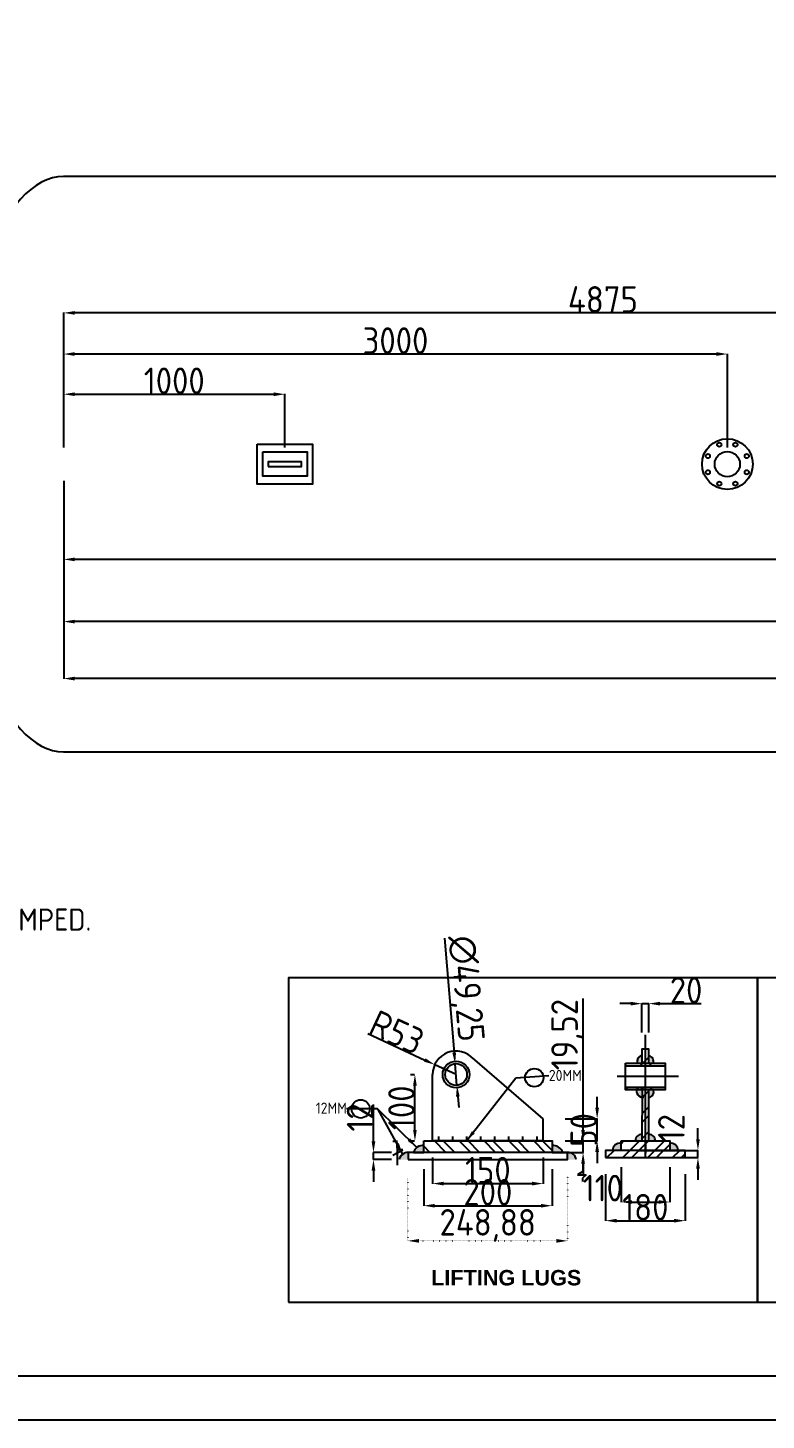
# Model space of a CAD drawing. Header units: inches. Extents: x 24244 to 45259, y -33 to 12215.
# Drawn here: x 28959 to 32296, y -33 to 6257 of the extents above; entities that cross this region are included whole.
import ezdxf

# ---------------------------------------------------------------- set-up
doc = ezdxf.new("R2010")
doc.units = ezdxf.units.IN
doc.header["$LTSCALE"] = 40
doc.header["$MEASUREMENT"] = 0
for name, pattern in [('ACAD_ISO03W100', [30, 12, -18]), ('CENTER', [50.8, 31.75, -6.35, 6.35, -6.35]), ('DOT', [0.25, 0, -0.25])]:
    doc.linetypes.add(name, pattern=pattern)
doc.styles.get("Standard").update_dxf_attribs({"font": 'isocp.shx', "height": 110, "bigfont": '@extfont2.shx'})
doc.dimstyles.new('ISO-25', dxfattribs={"dimtxt": 120, "dimasz": 50, "dimexe": 1.25, "dimexo": 75, "dimtad": 1, "dimtxsty": 'Standard', "dimcen": 0, "dimclrd": 1, "dimclre": 1, "dimclrt": 1, "dimazin": 0, "dimtfac": 1, "dimtmove": 0, "dimatfit": 3, "dimfxl": 1, "dimtfillclr": 1, "dimarcsym": 0})

# ---------------------------------------------------------------- blocks, each defined once
blk = doc.blocks.new('*D3')
at = {"color": 1, "lineweight": -2, "ltscale": 1000, "transparency": 16777216}
for p, q in [((31468.7, 1278.5), (31468.7, 1872.5)), ((31388.4, 1228.5), (31469.9, 1228.5)), ((31468.7, 1176.5), (31468.7, 1228.5)), ((31388.4, 1176.5), (31469.9, 1176.5)), ((31468.7, 1126.5), (31468.7, 1076.5))]:
    blk.add_line(p, q, dxfattribs=at)
at = {"color": 1, "ltscale": 1000, "transparency": 16777216}
for points in [[(31460.3, 1278.5), (31477, 1278.5), (31468.7, 1228.5)], [(31460.3, 1126.5), (31477, 1126.5), (31468.7, 1176.5)]]:
    blk.add_solid(points, dxfattribs=at)
at = {"layer": 'Defpoints', "color": 0, "ltscale": 1000, "transparency": 16777216}
for p in [(31288.4, 1228.5), (31468.7, 1228.5), (31288.4, 1176.5)]:
    blk.add_point(p, dxfattribs=at)
at = {"color": 1, "ltscale": 1000, "transparency": 16777216, "insert": (31399, 1709.1), "char_height": 120, "attachment_point": 5, "rotation": 90}
blk.add_mtext('19,52', dxfattribs=at)
blk = doc.blocks.new('*D12')
at = {"color": 1, "lineweight": -2, "ltscale": 1000, "transparency": 16777216}
for p, q in [((31532.3, 1378.5), (31532.3, 1428.5)), ((31388.4, 1328.5), (31533.5, 1328.5)), ((31532.3, 1228.5), (31532.3, 1328.5)), ((31388.4, 1228.5), (31533.5, 1228.5)), ((31532.3, 1178.5), (31532.3, 1128.5))]:
    blk.add_line(p, q, dxfattribs=at)
at = {"color": 1, "ltscale": 1000, "transparency": 16777216}
for points in [[(31523.9, 1378.5), (31540.6, 1378.5), (31532.3, 1328.5)], [(31523.9, 1178.5), (31540.6, 1178.5), (31532.3, 1228.5)]]:
    blk.add_solid(points, dxfattribs=at)
at = {"layer": 'Defpoints', "color": 0, "ltscale": 1000, "transparency": 16777216}
for p in [(31288.4, 1328.5), (31532.3, 1328.5), (31288.4, 1228.5)]:
    blk.add_point(p, dxfattribs=at)
at = {"color": 1, "ltscale": 1000, "transparency": 16777216, "insert": (31471.6, 1278.5), "char_height": 120, "attachment_point": 5, "rotation": 90}
blk.add_mtext('50', dxfattribs=at)
blk = doc.blocks.new('*D13')
at = {"color": 1, "lineweight": -2, "ltscale": 1000, "transparency": 16777216}
for p, q in [((30688.4, 1528.5), (30707.3, 1528.5)), ((30708.6, 1278.5), (30708.6, 1478.5)), ((30688.4, 1228.5), (30707.3, 1228.5))]:
    blk.add_line(p, q, dxfattribs=at)
at = {"color": 1, "ltscale": 1000, "transparency": 16777216}
for points in [[(30700.2, 1478.5), (30716.9, 1478.5), (30708.6, 1528.5)], [(30700.2, 1278.5), (30716.9, 1278.5), (30708.6, 1228.5)]]:
    blk.add_solid(points, dxfattribs=at)
at = {"layer": 'Defpoints', "color": 0, "ltscale": 1000, "transparency": 16777216}
for p in [(30708.6, 1528.5), (30788.4, 1528.5), (30788.4, 1228.5)]:
    blk.add_point(p, dxfattribs=at)
at = {"color": 1, "ltscale": 1000, "transparency": 16777216, "insert": (30648, 1378.5), "char_height": 120, "attachment_point": 5, "rotation": 90}
blk.add_mtext('100', dxfattribs=at)
blk = doc.blocks.new('*D14')
at = {"color": 1, "lineweight": -2, "ltscale": 1000, "transparency": 16777216}
for p, q in [((30495.1, 1713.8), (30752.9, 1594.2)), ((30894.4, 1528.5), (30798.3, 1573.2))]:
    blk.add_line(p, q, dxfattribs=at)
at = {"color": 1, "ltscale": 1000, "transparency": 16777216}
blk.add_solid([(30756.4, 1601.8), (30749.4, 1586.6), (30798.3, 1573.2)], dxfattribs=at)
at = {"layer": 'Defpoints', "color": 0, "ltscale": 1000, "transparency": 16777216}
for p in [(30798.3, 1573.2), (30894.4, 1528.5)]:
    blk.add_point(p, dxfattribs=at)
at = {"color": 1, "ltscale": 1000, "transparency": 16777216, "insert": (30626.9, 1719.5), "char_height": 120, "attachment_point": 5, "rotation": 335.10709}
blk.add_mtext('R53', dxfattribs=at)
blk = doc.blocks.new('*D15')
at = {"color": 1, "lineweight": -2, "ltscale": 1000, "transparency": 16777216}
for p, q in [((30842.7, 2144.3), (30886.1, 1627.4)), ((30898.6, 1479.5), (30890.3, 1577.6)), ((30902.7, 1429.6), (30906.9, 1379.8))]:
    blk.add_line(p, q, dxfattribs=at)
at = {"color": 1, "ltscale": 1000, "transparency": 16777216}
for points in [[(30894.4, 1628.1), (30877.8, 1626.7), (30890.3, 1577.6)], [(30911, 1430.3), (30894.4, 1428.9), (30898.6, 1479.5)]]:
    blk.add_solid(points, dxfattribs=at)
at = {"layer": 'Defpoints', "color": 0, "ltscale": 1000, "transparency": 16777216}
for p in [(30890.3, 1577.6), (30898.6, 1479.5)]:
    blk.add_point(p, dxfattribs=at)
at = {"color": 1, "ltscale": 1000, "transparency": 16777216, "insert": (30931.7, 1916.6), "char_height": 120, "attachment_point": 5, "rotation": 274.80229}
blk.add_mtext('∅49,25', dxfattribs=at)
blk = doc.blocks.new('*D4')
at = {"color": 1, "lineweight": -2, "ltscale": 0.25, "transparency": 16777216}
for p, q in [((30788.4, 1153.5), (30788.4, 1034.7)), ((31288.4, 1153.5), (31288.4, 1034.7)), ((30838.4, 1036), (31238.4, 1036))]:
    blk.add_line(p, q, dxfattribs=at)
at = {"color": 1, "ltscale": 0.25, "transparency": 16777216}
for points in [[(30838.4, 1044.3), (30838.4, 1027.7), (30788.4, 1036)], [(31238.4, 1044.3), (31238.4, 1027.7), (31288.4, 1036)]]:
    blk.add_solid(points, dxfattribs=at)
at = {"layer": 'Defpoints', "color": 0, "ltscale": 0.25, "transparency": 16777216}
for p in [(30788.4, 1228.5), (31288.4, 1228.5), (31288.4, 1036)]:
    blk.add_point(p, dxfattribs=at)
at = {"color": 1, "ltscale": 0.25, "transparency": 16777216, "insert": (31038.4, 1096.6), "char_height": 120, "attachment_point": 5}
blk.add_mtext('150', dxfattribs=at)
blk = doc.blocks.new('*D16')
at = {"color": 1, "lineweight": -2, "ltscale": 0.25, "transparency": 16777216}
for p, q in [((30748.4, 1101.5), (30748.4, 934.8)), ((31328.4, 1101.5), (31328.4, 934.8)), ((30798.4, 936), (31278.4, 936))]:
    blk.add_line(p, q, dxfattribs=at)
at = {"color": 1, "ltscale": 0.25, "transparency": 16777216}
for points in [[(30798.4, 944.4), (30798.4, 927.7), (30748.4, 936)], [(31278.4, 944.4), (31278.4, 927.7), (31328.4, 936)]]:
    blk.add_solid(points, dxfattribs=at)
at = {"layer": 'Defpoints', "color": 0, "ltscale": 0.25, "transparency": 16777216}
for p in [(30748.4, 1176.5), (31328.4, 1176.5), (31328.4, 936)]:
    blk.add_point(p, dxfattribs=at)
at = {"color": 1, "ltscale": 0.25, "transparency": 16777216, "insert": (31038.4, 996.7), "char_height": 120, "attachment_point": 5}
blk.add_mtext('200', dxfattribs=at)
blk = doc.blocks.new('*D17')
at = {"color": 1, "lineweight": -2, "ltscale": 0.25, "transparency": 16777216}
for p, q in [((31640.2, 1110.7), (31640.2, 951.5)), ((31860.2, 1110.7), (31860.2, 951.5)), ((31690.2, 952.7), (31810.2, 952.7))]:
    blk.add_line(p, q, dxfattribs=at)
at = {"color": 1, "ltscale": 0.25, "transparency": 16777216}
for points in [[(31690.2, 961), (31690.2, 944.4), (31640.2, 952.7)], [(31810.2, 961), (31810.2, 944.4), (31860.2, 952.7)]]:
    blk.add_solid(points, dxfattribs=at)
at = {"layer": 'Defpoints', "color": 0, "ltscale": 0.25, "transparency": 16777216}
for p in [(31640.2, 1185.7), (31860.2, 1185.7), (31860.2, 952.7)]:
    blk.add_point(p, dxfattribs=at)
at = {"color": 1, "ltscale": 0.25, "transparency": 16777216, "insert": (31558.1, 1015.5), "char_height": 120, "attachment_point": 5}
blk.add_mtext('110', dxfattribs=at)
blk = doc.blocks.new('*D18')
at = {"color": 1, "lineweight": -2, "ltscale": 0.25, "transparency": 16777216}
for p, q in [((31570.2, 1078.7), (31570.2, 867.2)), ((31930.2, 1078.7), (31930.2, 867.2)), ((31620.2, 868.4), (31880.2, 868.4))]:
    blk.add_line(p, q, dxfattribs=at)
at = {"color": 1, "ltscale": 0.25, "transparency": 16777216}
for points in [[(31620.2, 876.8), (31620.2, 860.1), (31570.2, 868.4)], [(31880.2, 876.8), (31880.2, 860.1), (31930.2, 868.4)]]:
    blk.add_solid(points, dxfattribs=at)
at = {"layer": 'Defpoints', "color": 0, "ltscale": 0.25, "transparency": 16777216}
for p in [(31570.2, 1153.7), (31930.2, 1153.7), (31930.2, 868.4)]:
    blk.add_point(p, dxfattribs=at)
at = {"color": 1, "ltscale": 0.25, "transparency": 16777216, "insert": (31750.2, 929.1), "char_height": 120, "attachment_point": 5}
blk.add_mtext('180', dxfattribs=at)
blk = doc.blocks.new('*D5')
at = {"color": 1, "lineweight": -2, "ltscale": 0.25, "transparency": 16777216}
for p, q in [((31987.9, 1235.7), (31987.9, 1285.7)), ((31715.2, 1185.7), (31989.2, 1185.7)), ((31722.2, 1153.7), (31989.2, 1153.7)), ((31987.9, 1153.7), (31987.9, 1185.7)), ((31987.9, 1103.7), (31987.9, 1053.7))]:
    blk.add_line(p, q, dxfattribs=at)
at = {"color": 1, "ltscale": 0.25, "transparency": 16777216}
for points in [[(31979.6, 1235.7), (31996.3, 1235.7), (31987.9, 1185.7)], [(31979.6, 1103.7), (31996.3, 1103.7), (31987.9, 1153.7)]]:
    blk.add_solid(points, dxfattribs=at)
at = {"layer": 'Defpoints', "color": 0, "ltscale": 0.25, "transparency": 16777216}
for p in [(31640.2, 1185.7), (31647.2, 1153.7), (31987.9, 1185.7)]:
    blk.add_point(p, dxfattribs=at)
at = {"color": 1, "ltscale": 0.25, "transparency": 16777216, "insert": (31867.8, 1286.5), "char_height": 120, "attachment_point": 5, "rotation": 90}
blk.add_mtext('12', dxfattribs=at)
blk = doc.blocks.new('*D23')
at = {"color": 1, "lineweight": -2, "ltscale": 0.01, "transparency": 16777216}
for p, q in [((30521.2, 1226.5), (30521.2, 1392.9)), ((30603.4, 1176.5), (30519.9, 1176.5)), ((30603.4, 1144.5), (30519.9, 1144.5)), ((30521.2, 1144.5), (30521.2, 1176.5)), ((30521.2, 1094.5), (30521.2, 1044.5))]:
    blk.add_line(p, q, dxfattribs=at)
at = {"color": 1, "ltscale": 0.01, "transparency": 16777216}
for points in [[(30512.9, 1226.5), (30529.5, 1226.5), (30521.2, 1176.5)], [(30512.9, 1094.5), (30529.5, 1094.5), (30521.2, 1144.5)]]:
    blk.add_solid(points, dxfattribs=at)
at = {"layer": 'Defpoints', "color": 0, "ltscale": 0.01, "transparency": 16777216}
for p in [(30521.2, 1176.5), (30678.4, 1176.5), (30678.4, 1144.5)]:
    blk.add_point(p, dxfattribs=at)
at = {"color": 1, "ltscale": 0.01, "transparency": 16777216, "insert": (30460.6, 1334.7), "char_height": 120, "attachment_point": 5, "rotation": 90}
blk.add_mtext('12', dxfattribs=at)
blk = doc.blocks.new('*D24')
at = {"color": 1, "lineweight": -2, "ltscale": 0.01, "transparency": 16777216}
for p, q in [((31684.2, 1849), (31634.2, 1849)), ((31734.2, 1718.5), (31734.2, 1850.2)), ((31734.2, 1849), (31766.2, 1849)), ((31766.2, 1718.5), (31766.2, 1850.2)), ((31816.2, 1849), (32002.6, 1849))]:
    blk.add_line(p, q, dxfattribs=at)
at = {"color": 1, "ltscale": 0.01, "transparency": 16777216}
for points in [[(31684.2, 1857.3), (31684.2, 1840.7), (31734.2, 1849)], [(31816.2, 1857.3), (31816.2, 1840.7), (31766.2, 1849)]]:
    blk.add_solid(points, dxfattribs=at)
at = {"layer": 'Defpoints', "color": 0, "ltscale": 0.01, "transparency": 16777216}
for p in [(31766.2, 1849), (31734.2, 1643.5), (31766.2, 1643.5)]:
    blk.add_point(p, dxfattribs=at)
at = {"color": 1, "ltscale": 0.01, "transparency": 16777216, "insert": (31934.4, 1909.6), "char_height": 120, "attachment_point": 5}
blk.add_mtext('20', dxfattribs=at)
blk = doc.blocks.new('*D8')
at = {"color": 1, "linetype": 'DOT', "lineweight": -2, "ltscale": 0.25, "transparency": 16777216}
for p, q in [((31398.4, 1069.5), (31398.4, 776)), ((30676.8, 1061), (30676.8, 776)), ((30726.8, 777.2), (31348.4, 777.2))]:
    blk.add_line(p, q, dxfattribs=at)
at = {"color": 1, "linetype": 'DOT', "ltscale": 0.25, "transparency": 16777216}
for points in [[(30726.8, 785.6), (30726.8, 768.9), (30676.8, 777.2)], [(31348.4, 785.6), (31348.4, 768.9), (31398.4, 777.2)]]:
    blk.add_solid(points, dxfattribs=at)
at = {"layer": 'Defpoints', "color": 0, "linetype": 'DOT', "ltscale": 0.25, "transparency": 16777216}
for p in [(30676.8, 1136), (31398.4, 1144.5), (31398.4, 777.2)]:
    blk.add_point(p, dxfattribs=at)
at = {"color": 1, "linetype": 'DOT', "ltscale": 0.25, "transparency": 16777216, "insert": (31037.6, 846.9), "char_height": 120, "attachment_point": 5}
blk.add_mtext('248,88', dxfattribs=at)
blk = doc.blocks.new('*U212')
blk.add_circle((0, 0), 9.55)
blk = doc.blocks.new('*U213')
at = {"color": 0, "linetype": 'ByBlock', "lineweight": -2, "transparency": 16777216}
for p, rotation in [((29709.1, 5150.1), 45.00000000000001), ((29843.8, 5150.1), 314.9999999999999), ((29681.2, 5082.8), 90), ((29871.7, 5082.8), 270), ((29709.1, 5015.4), 135), ((29776.4, 4987.5), 180), ((29843.8, 5015.4), 225)]:
    blk.add_blockref('*U212', p, dxfattribs=dict(at, rotation=rotation))
blk.add_blockref('*U212', (29776.4, 5178), dxfattribs=at)
blk = doc.blocks.new('*D223')
at = {"color": 1, "lineweight": -2, "transparency": 16777216}
for p, q in [((29120.8, 4361.2), (29120.8, 4603.3)), ((29170.8, 4602.1), (30070.8, 4602.1)), ((30120.8, 4361.2), (30120.8, 4603.3))]:
    blk.add_line(p, q, dxfattribs=at)
at = {"color": 1, "transparency": 16777216}
for points in [[(29170.8, 4610.4), (29170.8, 4593.7), (29120.8, 4602.1)], [(30070.8, 4610.4), (30070.8, 4593.7), (30120.8, 4602.1)]]:
    blk.add_solid(points, dxfattribs=at)
at = {"layer": 'Defpoints', "color": 0, "transparency": 16777216}
for p in [(30120.8, 4602.1), (29120.8, 4286.2), (30120.8, 4286.2)]:
    blk.add_point(p, dxfattribs=at)
at = {"color": 1, "transparency": 16777216, "insert": (29620.8, 4662.7), "char_height": 120, "attachment_point": 5}
blk.add_mtext('1000', dxfattribs=at)
blk = doc.blocks.new('*D224')
at = {"color": 1, "lineweight": -2, "transparency": 16777216}
for p, q in [((29120.8, 4361.2), (29120.8, 4785)), ((32070.8, 4783.7), (29170.8, 4783.7)), ((32120.8, 4361.2), (32120.8, 4785))]:
    blk.add_line(p, q, dxfattribs=at)
at = {"color": 1, "transparency": 16777216}
for points in [[(29170.8, 4792.1), (29170.8, 4775.4), (29120.8, 4783.7)], [(32070.8, 4792.1), (32070.8, 4775.4), (32120.8, 4783.7)]]:
    blk.add_solid(points, dxfattribs=at)
at = {"layer": 'Defpoints', "color": 0, "transparency": 16777216}
for p in [(29120.8, 4783.7), (29120.8, 4286.2), (32120.8, 4286.2)]:
    blk.add_point(p, dxfattribs=at)
at = {"color": 1, "transparency": 16777216, "insert": (30620.8, 4844.4), "char_height": 120, "attachment_point": 5}
blk.add_mtext('3000', dxfattribs=at)
blk = doc.blocks.new('*D225')
at = {"color": 1, "lineweight": -2, "transparency": 16777216}
for p, q in [((29120.8, 4361.2), (29120.8, 4970.8)), ((33945.8, 4969.5), (29170.8, 4969.5)), ((33995.8, 4361.2), (33995.8, 4970.8))]:
    blk.add_line(p, q, dxfattribs=at)
at = {"color": 1, "transparency": 16777216}
for points in [[(29170.8, 4977.9), (29170.8, 4961.2), (29120.8, 4969.5)], [(33945.8, 4977.9), (33945.8, 4961.2), (33995.8, 4969.5)]]:
    blk.add_solid(points, dxfattribs=at)
at = {"layer": 'Defpoints', "color": 0, "transparency": 16777216}
for p in [(29120.8, 4969.5), (29120.8, 4286.2), (33995.8, 4286.2)]:
    blk.add_point(p, dxfattribs=at)
at = {"color": 1, "transparency": 16777216, "insert": (31558.3, 5030.2), "char_height": 120, "attachment_point": 5}
blk.add_mtext('4875', dxfattribs=at)
blk = doc.blocks.new('*D226')
at = {"color": 1, "lineweight": -2, "transparency": 16777216}
for p, q in [((29120.8, 4211.2), (29120.8, 3854.7)), ((35995.8, 4211.2), (35995.8, 3854.7)), ((35945.8, 3855.9), (29170.8, 3855.9))]:
    blk.add_line(p, q, dxfattribs=at)
at = {"color": 1, "transparency": 16777216}
for points in [[(29170.8, 3864.2), (29170.8, 3847.6), (29120.8, 3855.9)], [(35945.8, 3864.2), (35945.8, 3847.6), (35995.8, 3855.9)]]:
    blk.add_solid(points, dxfattribs=at)
at = {"layer": 'Defpoints', "color": 0, "transparency": 16777216}
for p in [(29120.8, 4286.2), (35995.8, 4286.2), (29120.8, 3855.9)]:
    blk.add_point(p, dxfattribs=at)
at = {"color": 1, "transparency": 16777216, "insert": (32558.3, 3916.5), "char_height": 120, "attachment_point": 5}
blk.add_mtext('6875', dxfattribs=at)
blk = doc.blocks.new('*D227')
at = {"color": 1, "lineweight": -2, "transparency": 16777216}
for p, q in [((29120.8, 4211.2), (29120.8, 3573.7)), ((36620.8, 4211.2), (36620.8, 3573.7)), ((36570.8, 3575), (29170.8, 3575))]:
    blk.add_line(p, q, dxfattribs=at)
at = {"color": 1, "transparency": 16777216}
for points in [[(29170.8, 3583.3), (29170.8, 3566.6), (29120.8, 3575)], [(36570.8, 3583.3), (36570.8, 3566.6), (36620.8, 3575)]]:
    blk.add_solid(points, dxfattribs=at)
at = {"layer": 'Defpoints', "color": 0, "transparency": 16777216}
for p in [(29120.8, 4286.2), (36620.8, 4286.2), (29120.8, 3575)]:
    blk.add_point(p, dxfattribs=at)
at = {"color": 1, "transparency": 16777216, "insert": (32870.8, 3635.6), "char_height": 120, "attachment_point": 5}
blk.add_mtext('7500', dxfattribs=at)
blk = doc.blocks.new('*D228')
at = {"color": 1, "lineweight": -2, "transparency": 16777216}
for p, q in [((29120.8, 4211.2), (29120.8, 3316.2)), ((38120.8, 4211.2), (38120.8, 3316.2)), ((38070.8, 3317.5), (29170.8, 3317.5))]:
    blk.add_line(p, q, dxfattribs=at)
at = {"color": 1, "transparency": 16777216}
for points in [[(29170.8, 3325.8), (29170.8, 3309.1), (29120.8, 3317.5)], [(38070.8, 3325.8), (38070.8, 3309.1), (38120.8, 3317.5)]]:
    blk.add_solid(points, dxfattribs=at)
at = {"layer": 'Defpoints', "color": 0, "transparency": 16777216}
for p in [(29120.8, 4286.2), (38120.8, 4286.2), (29120.8, 3317.5)]:
    blk.add_point(p, dxfattribs=at)
at = {"color": 1, "transparency": 16777216, "insert": (33620.8, 3378.1), "char_height": 120, "attachment_point": 5}
blk.add_mtext('9000', dxfattribs=at)

msp = doc.modelspace()

# ---------------------------------------------------------------- hatches: boundary and pattern name
at = {"ltscale": 0.2}
h = msp.add_hatch(dxfattribs=at)
h.set_pattern_fill('STEEL', color=256, scale=25, style=0)
h.set_pattern_definition([(45, (29390.7, 427.11), (-56.1266, 56.1266), []), (45, (29390.7, 466.8), (-56.1266, 56.1266), [])])
h.paths.add_polyline_path([(31750.171, 1643.458), (31734.171, 1643.458), (31734.171, 1579.747), (31750.171, 1579.747)])
h.paths.add_polyline_path([(31766.171, 1643.458), (31750.171, 1643.458), (31750.171, 1579.747), (31766.171, 1579.747)])
h.paths.add_polyline_path([(31840.171, 1579.747), (31750.171, 1579.747), (31750.171, 1568.672), (31840.171, 1568.672)])
h.paths.add_polyline_path([(31750.171, 1579.747), (31734.171, 1579.747), (31660.171, 1579.747), (31660.171, 1568.672), (31750.171, 1568.672)])
h.paths.add_polyline_path([(31750.171, 1470.172), (31660.171, 1470.172), (31660.171, 1459.097), (31750.171, 1459.097)])
h.paths.add_polyline_path([(31840.171, 1470.172), (31750.171, 1470.172), (31750.171, 1459.097), (31840.171, 1459.097)])
h.paths.add_polyline_path([(31766.171, 1459.097), (31750.171, 1459.097), (31750.171, 1228.533), (31766.171, 1228.533)])
h.paths.add_polyline_path([(31750.171, 1459.097), (31736.356, 1459.097), (31734.171, 1228.533), (31750.171, 1228.533)])
h.paths.add_polyline_path([(31750.171, 1217.682), (31750.171, 1228.533), (31640.171, 1228.533), (31640.171, 1185.682), (31750.171, 1185.682)])
h.paths.add_polyline_path([(31860.171, 1228.533), (31750.171, 1228.533), (31750.171, 1185.682), (31860.171, 1185.682)])
h.paths.add_polyline_path([(31570.171, 1185.682), (31570.171, 1153.682), (31930.171, 1153.682), (31930.171, 1185.682)])
h = msp.add_hatch(color=256, dxfattribs=at)
h.paths.add_polyline_path([(31714.171, 1579.747), (31734.171, 1579.747), (31734.171, 1612.472, 0.45430529)])
h.paths.add_polyline_path([(31766.171, 1612.472), (31766.171, 1579.747), (31786.171, 1579.747, 0.45430529)])
h.paths.add_polyline_path([(31786.171, 1459.097), (31766.171, 1459.097), (31766.171, 1425.693, 0.50440863)])
h.paths.add_polyline_path([(31766.171, 1258.618), (31766.171, 1228.533), (31794.663, 1228.533, 0.46108592)])
h.paths.add_polyline_path([(31898.429, 1185.682, 0.46297724), (31860.171, 1217.682), (31860.171, 1185.682)])
h = msp.add_hatch(color=256, dxfattribs=at)
h.paths.add_polyline_path([(31736.356, 1459.097), (31711.288, 1459.097, 0.44677807), (31736.038, 1425.528)])
h.paths.add_polyline_path([(31734.171, 1228.533), (31734.456, 1258.602, 0.46426549), (31705.678, 1228.533)])
h.paths.add_polyline_path([(31640.171, 1185.682), (31640.171, 1217.682, 0.46297724), (31601.913, 1185.682)])
at = {"ltscale": 0.25}
h = msp.add_hatch(color=256, dxfattribs=at)
h.paths.add_polyline_path([(31328.435, 1208.485), (31328.435, 1176.485), (31376.806, 1176.485, 0.35397197)])
h.paths.add_polyline_path([(31398.435, 1176.485), (31398.435, 1144.485), (31437.043, 1144.485, 0.4203357)])
h.paths.add_polyline_path([(30748.435, 1208.485, 0.35983858), (30701.958, 1176.485), (30748.435, 1176.485)])
h.paths.add_polyline_path([(30678.435, 1176.485, 0.36508919), (30637.256, 1144.485), (30678.435, 1144.485)])
at = {"ltscale": 1000}
h = msp.add_hatch(dxfattribs=at)
h.set_pattern_fill('STEEL', color=256, scale=25, angle=90, style=0)
h.set_pattern_definition([(135, (29841.9, 427.11), (-56.1266, -56.1266), []), (135, (29802.21, 427.11), (-56.1266, -56.1266), [])])
h.paths.add_polyline_path([(31328.435, 1176.485), (31328.435, 1228.533), (30748.435, 1228.533), (30748.435, 1176.485)])
h = msp.add_hatch(dxfattribs=at)
h.set_pattern_fill('ANSI31', color=256, scale=20, angle=45, style=0)
h.set_pattern_definition([(90, (26942.51, -8311.34), (-63.5, 1e-14), [])])
h.paths.add_polyline_path([(31288.435, 1248.533), (30788.435, 1248.533), (30788.435, 1228.533), (31288.435, 1228.533)])

# ---------------------------------------------------------------- linework, layer by layer
for q in [(29120.79, 2986.187), (38820.79, 2986.187)]:
    msp.add_line((29120.79, 2986.187), q)
at = {"linetype": 'ACAD_ISO03W100', "ltscale": 1000}
for p, q in [((31750.171, 1157.919), (31750.171, 1708.422)), ((31899.897, 1519.422), (31622.53, 1519.422))]:
    msp.add_line(p, q, dxfattribs=at)
at = {"ltscale": 1000}
for p, q in [((31288.435, 1328.533), (30969.389, 1603.486)), ((30788.435, 1228.533), (30788.435, 1528.533)), ((31288.435, 1228.533), (31288.435, 1328.533)), ((30629.96, 1225.834), (30608.053, 1225.834)), ((30629.96, 1170.155), (30628.664, 1222.171)), ((30629.96, 1218.494), (30629.96, 1198.494)), ((31288.435, 1228.533), (30788.435, 1228.533)), ((30608.053, 1163.825), (30654.429, 1188.708)), ((30654.429, 1188.708), (30628.664, 1188.708)), ((30629.96, 1118.815), (30629.96, 1170.155)), ((31467.803, 1144.485), (31467.803, 1091.159)), ((31467.803, 1091.159), (31444.193, 1074.857)), ((31444.193, 1074.857), (31482.84, 1074.857)), ((31482.84, 1074.857), (31466.523, 1061.129)), ((31466.523, 1061.129), (31466.523, 1044.826))]:
    msp.add_line(p, q, dxfattribs=at)
at = {"ltscale": 0.25}
for p, q in [((30949.151, 1556.345), (30949.151, 1556.345)), ((31736.776, 1228.533), (31763.566, 1228.533)), ((30748.435, 1176.485), (30678.435, 1176.485)), ((30701.958, 1176.485), (30748.435, 1176.485)), ((31376.806, 1176.485), (31328.435, 1176.485)), ((31328.435, 1176.485), (31398.435, 1176.485))]:
    msp.add_line(p, q, dxfattribs=at)
at = {"linetype": 'CENTER', "ltscale": 0.25}
msp.add_line((31750.171, 1217.682), (31750.171, 1173.375), dxfattribs=at)
at = {"ltscale": 0.2}
for points in [[(45258.872, -32.751), (24243.895, -32.751), (24243.895, 12214.906), (45258.872, 12214.906)], [(29995.79, 4376.187), (30245.79, 4376.187), (30245.79, 4196.187), (29995.79, 4196.187)], [(30020.79, 4341.187), (30220.79, 4341.187), (30220.79, 4231.187), (30020.79, 4231.187)], [(30045.79, 4276.187), (30195.79, 4276.187), (30195.79, 4296.187), (30045.79, 4296.187)]]:
    msp.add_lwpolyline(points, close=True, dxfattribs=at)
msp.add_lwpolyline([(45086.249, 12016.071), (24471.36, 12016.071), (24444.216, 167.288), (45059.105, 167.288)], close=True)
msp.add_lwpolyline([(38820.79, 5586.187), (29120.79, 5586.187)])
at = {"ltscale": 1000}
for points in [[(30137.587, 500.709), (32256.949, 500.709), (32256.949, 1965.562), (30137.587, 1965.562)], [(32256.949, 500.709), (34673.998, 500.709), (34673.998, 1965.562), (32256.949, 1965.562)], [(31660.171, 1579.747), (31840.171, 1579.747), (31840.171, 1459.097), (31660.171, 1459.097)], [(31660.171, 1568.672), (31840.171, 1568.672), (31840.171, 1470.172), (31660.171, 1470.172)], [(30748.435, 1228.533), (31328.435, 1228.533), (31328.435, 1176.485), (30748.435, 1176.485)]]:
    msp.add_lwpolyline(points, close=True, dxfattribs=at)
at = {"ltscale": 0.25}
for points in [[(31734.171, 1579.747), (31766.171, 1579.747), (31766.171, 1643.458), (31734.171, 1643.458)], [(31734.171, 1228.533), (31766.171, 1228.533), (31766.171, 1459.097), (31736.356, 1459.097)], [(31640.171, 1228.533), (31860.171, 1228.533), (31860.171, 1185.682), (31640.171, 1185.682)], [(30678.435, 1144.485), (31398.435, 1144.485), (31398.435, 1176.485), (30678.435, 1176.485)], [(31570.171, 1153.682), (31930.171, 1153.682), (31930.171, 1185.682), (31570.171, 1185.682)]]:
    msp.add_lwpolyline(points, close=True, dxfattribs=at)
for radius in [114.5, 57.15]:
    msp.add_circle((32120.79, 4286.187), radius)
at = {"ltscale": 1000}
for centre, radius in [((30894.435, 1528.533), 60.325), ((30894.435, 1528.533), 49.25), ((31247.998, 1514.418), 41.287), ((30463.54, 1373.483), 41.287)]:
    msp.add_circle(centre, radius, dxfattribs=at)
for centre, radius, start, end in [((30894.435, 1528.533), 106, 41.8616652, 180), ((30744.55, 1164.376), 44.28, 84.9662582, 164.1290118), ((31332.852, 1162.603), 46.095, 17.5281596, 95.4983041)]:
    msp.add_arc(centre, radius, start, end, dxfattribs=at)
at = {"ltscale": 0.25}
for centre, radius, start, end in [((31738.463, 1589.25), 25.461, 99.7039627, 197.4341603), ((31738.463, 1587.375), 25.461, 99.7039627, 197.4341603), ((31761.879, 1587.375), 25.461, 342.5658397, 80.2960373), ((31738.697, 1453.397), 27.996, 151.1725513, 278.2783179), ((31763.827, 1449.785), 24.206, 275.5561743, 22.6232591), ((31732.769, 1231.411), 27.243, 87.0501703, 186.0652157), ((31767.573, 1231.411), 27.243, 353.9347843, 92.9498297), ((31634.618, 1185.451), 32.705, 80.2242032, 179.5964549), ((31634.618, 1185.451), 32.705, 80.2242032, 179.5964549), ((31865.724, 1185.451), 32.705, 0.4035451, 99.7757968), ((30676.837, 1136.046), 40.471, 87.7371296, 167.9634949), ((31402.07, 1141.58), 35.094, 4.7490217, 95.9440372)]:
    msp.add_arc(centre, radius, start, end, dxfattribs=at)
msp.add_ellipse((29120.79, 4286.187), major_axis=(0, 1300), ratio=0.38461538, start_param=6.28318531, end_param=9.42477796)

# ---------------------------------------------------------------- block references
at = {"rotation": 22.5}
msp.add_blockref('*U213', (6556.068, -11804.646), dxfattribs=at)

# ---------------------------------------------------------------- texts
at = {"lineweight": 9, "insert": (25403.365, 2445.419), "char_height": 100, "width": 4509.3929, "attachment_point": 1}
msp.add_mtext('GENERAL NOTES  :\\P1.^ICODE OF CONSTRUCTION -ASME SEC.VIII-DIV.I-EDD-STAMPED.\\P2.^IMAWP: For Shell side=50 psig  \\P3.^IMDMT=+ 30 F\\P4.^IHydrotest:^IShell side=1.3x50=65 psig \\P^I^I^I^Ifor duration of 1/2 hour. \\P5.^IUW-2 FOR LETHAL SERVICE -  NON LETHAL .\\P6.^IIMPACT TEST Exempted - UG - 22 (F) , UCS. \\P7.^IStress Releif exempted as per ASME STD.\\P8.^IDimension Tollarence as per ASME SEC VIII.\\P9.^IE= 0.60  in Calculation as per ASME STD conditions', dxfattribs=at)
at = {"ltscale": 1000, "char_height": 50}
for s, insert, attachment_point in [('20MM', (31313.995, 1549.73), 1), ('12MM', (30400.984, 1351.92), 9)]:
    msp.add_mtext(s, dxfattribs=dict(at, insert=insert, attachment_point=attachment_point))
at = {"ltscale": 1000, "insert": (30781.919, 645.854), "char_height": 70, "width": 1224.89495, "attachment_point": 1}
msp.add_mtext('{\\f@Arial Unicode MS|b1|i0|c0|p34;LIFTING LUGS}', dxfattribs=at)

# ---------------------------------------------------------------- dimensions: what is measured, and where the dimension line sits
for base, p1, p2, picture, middle in [((29120.79, 4969.529), (33995.79, 4286.187), (29120.79, 4286.187), '*D225', (31558.29, 5030.154)), ((29120.79, 4783.73), (32120.79, 4286.187), (29120.79, 4286.187), '*D224', (30620.79, 4844.355)), ((30120.79, 4602.076), (29120.79, 4286.187), (30120.79, 4286.187), '*D223', (29620.79, 4662.701)), ((29120.79, 3317.466), (38120.79, 4286.187), (29120.79, 4286.187), '*D228', (33620.79, 3378.091))]:
    dim = msp.add_linear_dim(base=base, p1=p1, p2=p2, dimstyle='ISO-25')
    dim.commit()
    dim.dimension.update_dxf_attribs({"geometry": picture, "text_midpoint": middle})
for base, p1, picture, middle in [((29120.79, 3855.91), (35995.79, 4286.187), '*D226', (32558.29, 3855.91)), ((29120.79, 3574.983), (36620.79, 4286.187), '*D227', (32870.79, 3574.983))]:
    dim = msp.add_linear_dim(base=base, p1=p1, p2=(29120.79, 4286.187), dimstyle='ISO-25')
    dim.commit()
    dim.dimension.update_dxf_attribs({"geometry": picture, "text_midpoint": middle, "dimtype": 160})
at = {"ltscale": 1000}
dim = msp.add_diameter_dim_2p(p1=(30898.558, 1479.455), p2=(30890.312, 1577.61), dimstyle='ISO-25', override={"dimlfac": 0.5}, dxfattribs=at)
dim.commit()
dim.dimension.update_dxf_attribs({"geometry": '*D15', "text_midpoint": (30931.716, 1916.586)})
at = {"ltscale": 0.01}
dim = msp.add_linear_dim(base=(31766.171, 1848.991), p1=(31734.171, 1643.458), p2=(31766.171, 1643.458), dimstyle='ISO-25', override={"dimlfac": 0.625}, dxfattribs=at)
dim.commit()
dim.dimension.update_dxf_attribs({"geometry": '*D24', "text_midpoint": (31934.367, 1909.628)})
at = {"ltscale": 1000}
for base, p1, p2, override, picture, middle in [((31468.666, 1228.533), (31288.435, 1176.485), (31288.435, 1228.533), {"dimexo": 100, "dimlfac": 0.375}, '*D3', (31468.666, 1709.11)), ((31532.263, 1328.533), (31288.435, 1228.533), (31288.435, 1328.533), {"dimexo": 100, "dimlfac": 0.5}, '*D12', (31532.263, 1278.533))]:
    dim = msp.add_linear_dim(base=base, p1=p1, p2=p2, angle=90, dimstyle='ISO-25', override=override, dxfattribs=at)
    dim.commit()
    dim.dimension.update_dxf_attribs({"geometry": picture, "text_midpoint": middle, "dimtype": 160})
dim = msp.add_radius_dim(center=(30894.435, 1528.533), mpoint=(30798.283, 1573.15), dimstyle='ISO-25', override={"dimlfac": 0.5}, dxfattribs=at)
dim.commit()
dim.dimension.update_dxf_attribs({"geometry": '*D14', "text_midpoint": (30626.862, 1719.53)})
dim = msp.add_linear_dim(base=(30708.581, 1528.533), p1=(30788.435, 1228.533), p2=(30788.435, 1528.533), angle=90, dimstyle='ISO-25', override={"dimexo": 100, "dimlfac": 0.33333}, dxfattribs=at)
dim.commit()
dim.dimension.update_dxf_attribs({"geometry": '*D13', "text_midpoint": (30647.956, 1378.533)})
at = {"ltscale": 0.01}
dim = msp.add_linear_dim(base=(30521.188, 1176.485), p1=(30678.435, 1144.485), p2=(30678.435, 1176.485), angle=90, dimstyle='ISO-25', override={"dimlfac": 0.375}, dxfattribs=at)
dim.commit()
dim.dimension.update_dxf_attribs({"geometry": '*D23', "text_midpoint": (30460.551, 1334.714)})
at = {"ltscale": 0.25}
dim = msp.add_linear_dim(base=(31987.94, 1185.682), p1=(31647.212, 1153.682), p2=(31640.171, 1185.682), angle=90, dimstyle='ISO-25', override={"dimlfac": 0.375, "dimtmove": 1}, dxfattribs=at)
dim.commit()
dim.dimension.update_dxf_attribs({"geometry": '*D5', "text_midpoint": (31928.392, 1286.524), "dimtype": 160})
for base, p1, p2, override, picture, middle in [((31288.435, 1035.997), (30788.435, 1228.533), (31288.435, 1228.533), {"dimlfac": 0.3}, '*D4', (31038.435, 1096.622)), ((31328.435, 936.044), (30748.435, 1176.485), (31328.435, 1176.485), {"dimdec": 0, "dimlfac": 0.3449}, '*D16', (31038.435, 996.681)), ((31930.171, 868.431), (31570.171, 1153.682), (31930.171, 1153.682), {"dimlfac": 0.5}, '*D18', (31750.171, 929.056))]:
    dim = msp.add_linear_dim(base=base, p1=p1, p2=p2, dimstyle='ISO-25', override=override, dxfattribs=at)
    dim.commit()
    dim.dimension.update_dxf_attribs({"geometry": picture, "text_midpoint": middle})
at = {"linetype": 'DOT', "ltscale": 0.25}
dim = msp.add_linear_dim(base=(31398.435, 777.249), p1=(30676.837, 1136.046), p2=(31398.435, 1144.485), dimstyle='ISO-25', override={"dimlfac": 0.3449}, dxfattribs=at)
dim.commit()
dim.dimension.update_dxf_attribs({"geometry": '*D8', "text_midpoint": (31037.636, 846.886)})
at = {"ltscale": 0.25}
dim = msp.add_linear_dim(base=(31860.171, 952.711), p1=(31640.171, 1185.682), p2=(31860.171, 1185.682), dimstyle='ISO-25', override={"dimlfac": 0.5, "dimtmove": 1}, dxfattribs=at)
dim.commit()
dim.dimension.update_dxf_attribs({"geometry": '*D17', "text_midpoint": (31558.068, 954.9), "dimtype": 160})

# ---------------------------------------------------------------- leaders
at = {"ltscale": 1000, "annotation_type": 0, "has_hookline": 1}
for points, hookline_direction in [([(30941.784, 1228.533), (31165.424, 1514.418), (31313.37, 1524.73)], 0), ([(30717.291, 1199.287), (30539.234, 1373.483), (30398.848, 1374.342)], 1)]:
    msp.add_leader(points, dimstyle='ISO-25', override={"dimgap": 0.625, "dimtad": 0}, dxfattribs=dict(at, hookline_direction=hookline_direction))
at = {"ltscale": 0.25}
msp.add_leader([(30653.438, 1169.067), (30541.918, 1370.857)], dimstyle='ISO-25', override={"dimgap": 0.625, "dimtad": 0}, dxfattribs=at)

doc.saveas('drawing.dxf')
